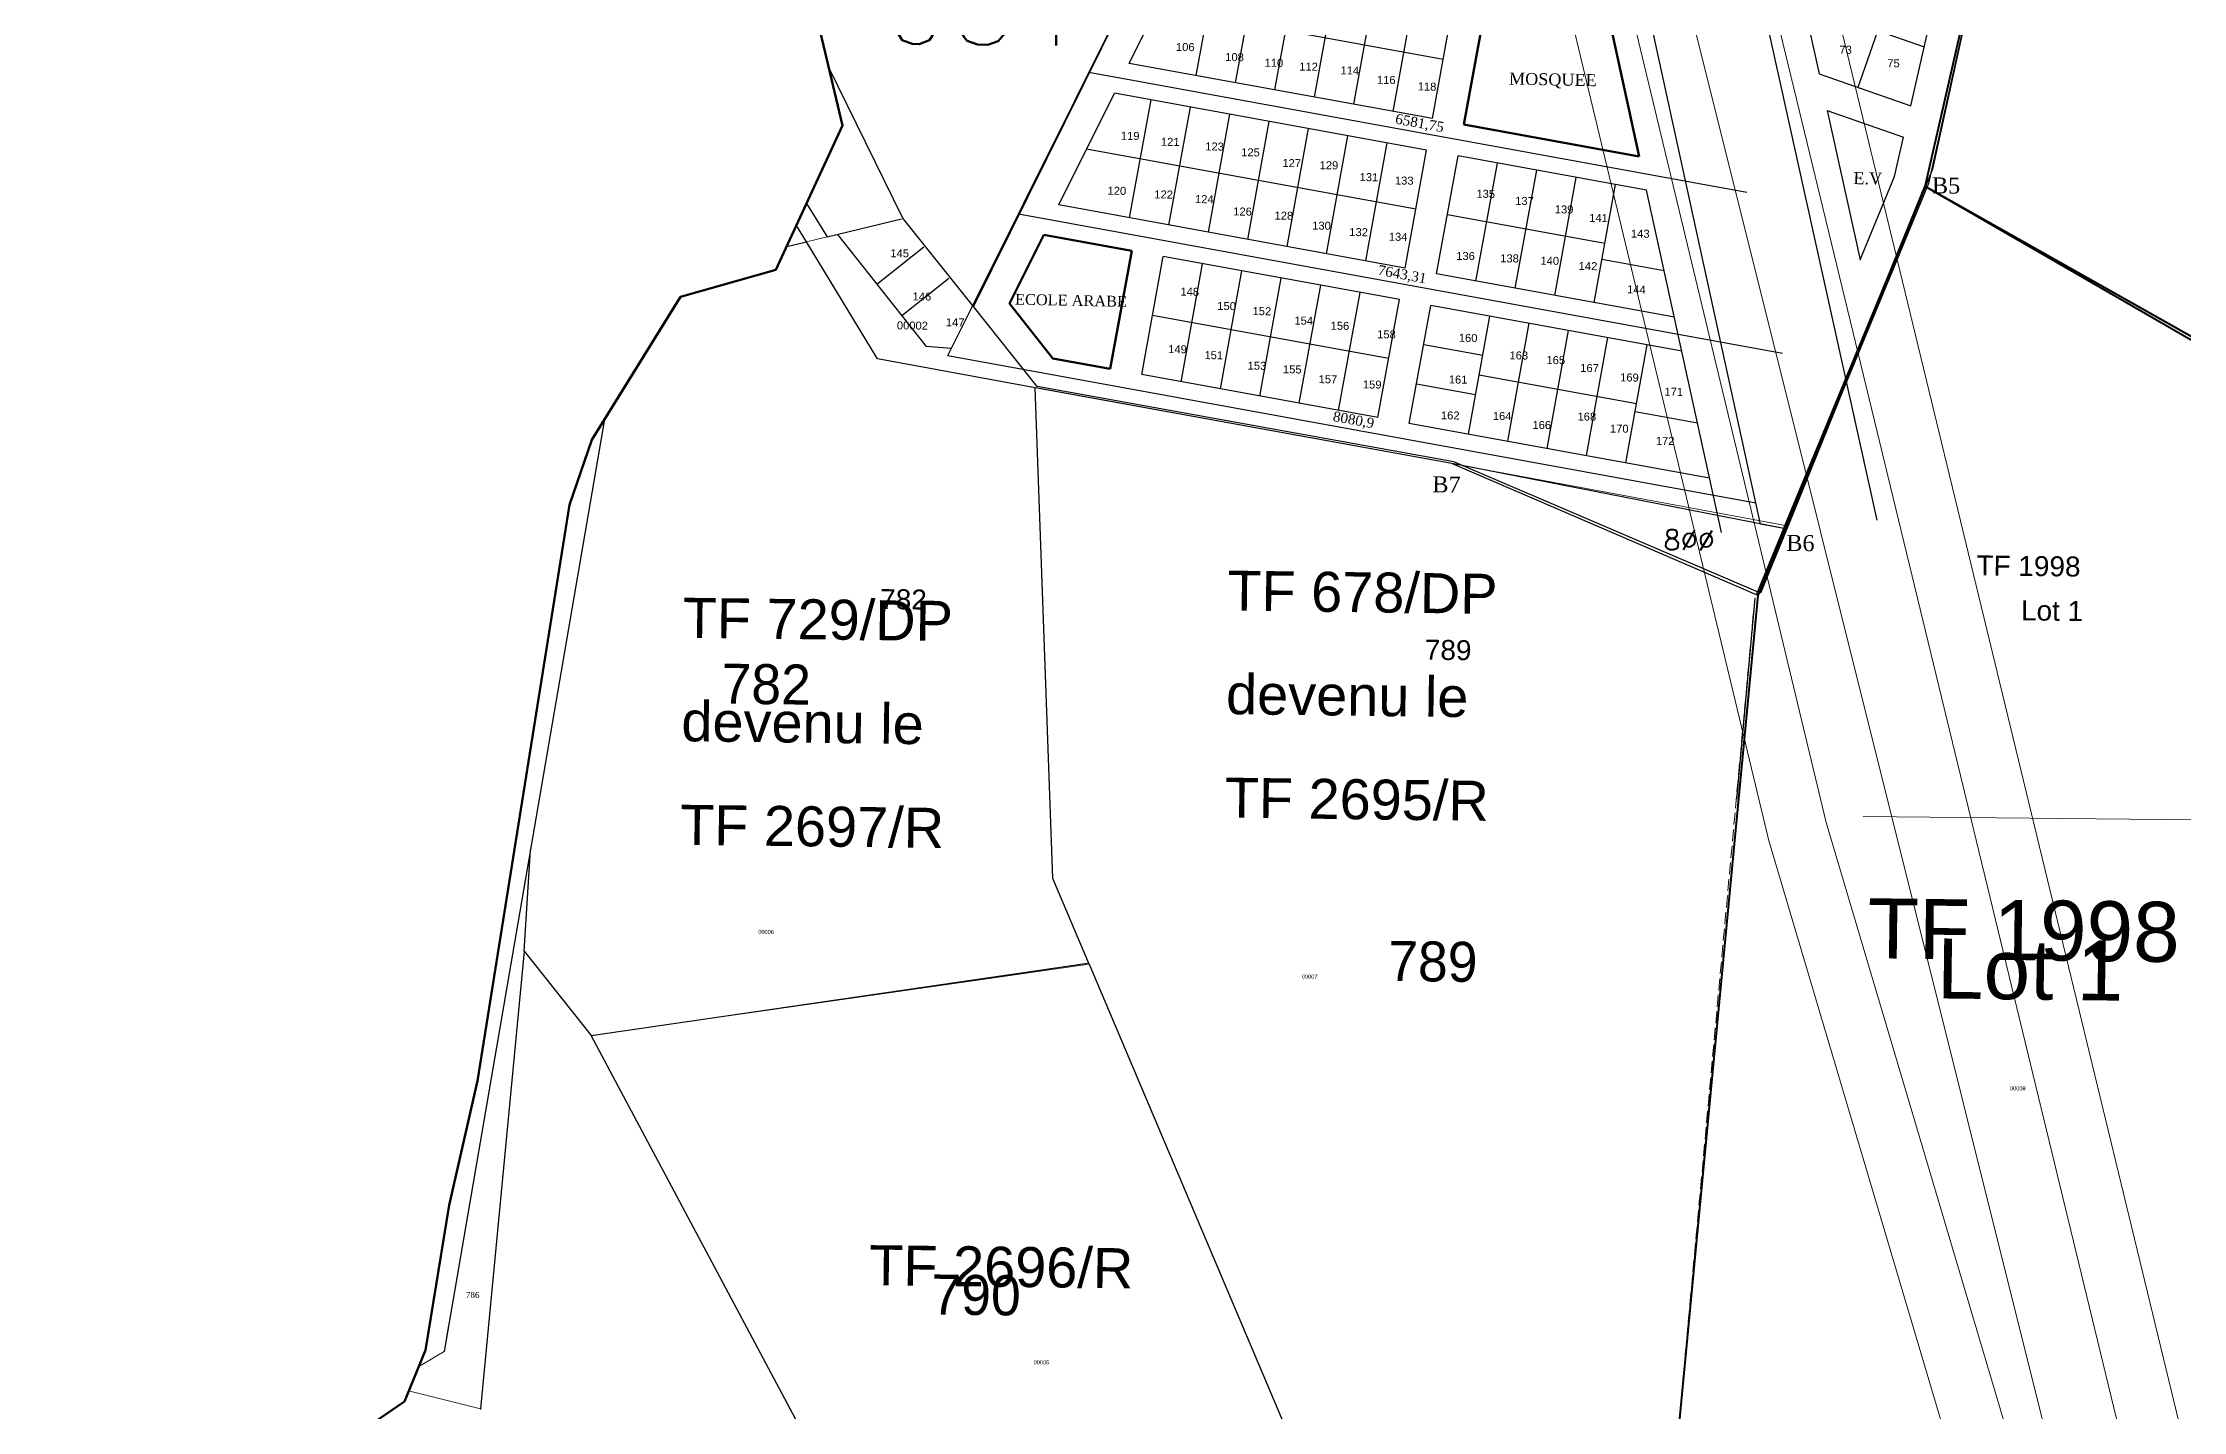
# Model space of a CAD drawing. Header units: metres. Extents: x 251686 to 255059, y 1627526 to 1631912.
# Drawn here: x 251686 to 252221, y 1628741 to 1629083 of the extents above; entities that cross this region are included whole.
import ezdxf
from ezdxf.enums import TextEntityAlignment as Align

# ---------------------------------------------------------------- set-up
doc = ezdxf.new("R2010")
doc.units = ezdxf.units.M
doc.header["$MEASUREMENT"] = 0
doc.linetypes.add('DGN Style 3', pattern=[4.156684, 2.96906, -1.187624])
doc.layers.get('Defpoints').update_dxf_attribs({"lineweight": 0})
for name, color, linetype in [('A_revoir_niveau_0', 7, 'Continuous'), ('historique_numero_parcelle', 7, 'Continuous'), ('limites_sections', 7, 'Continuous'), ('limites_tf', 7, 'Continuous'), ('numero_lot', 7, 'Continuous'), ('numero_parcelle', 7, 'Continuous'), ('toponymie', 7, 'Continuous')]:
    doc.layers.add(name, color=color, linetype=linetype)
for name, color, linetype, lineweight in [('emprise_ht_pik_rufisque', 7, 'Continuous', 0), ('limites_communes_2025', 7, 'Continuous', 0), ('Niveau 2', 7, 'Continuous', 0), ('Numero_TF', 7, 'Continuous', 0), ('Régularisation', 1, 'Continuous', 40), ('SIPRES', 1, 'Continuous', 0)]:
    doc.layers.add(name, color=color, linetype=linetype, lineweight=lineweight)
doc.layers.add('Lignes HT Vectorisées', color=6, linetype='Continuous', lineweight=0, true_color=0xff00ff)
doc.styles.add('ROMANS', font='romans.shx', dxfattribs={"height": 0.2})
doc.styles.get("Standard").update_dxf_attribs({"font": 'txt.shx'})
doc.styles.add('Style-Arial', font='arial.ttf')
doc.styles.add('Style-FANCY', font='times.ttf')
doc.styles.add('Style-Sylfaen', font='sylfaen.ttf')
doc.styles.add('Style-txt', font='txt.shx')
doc.dimstyles.new('ISO-25', dxfattribs={"dimtxt": 50, "dimasz": 96.153846, "dimexe": 48.076923, "dimexo": 24.038462, "dimgap": 24.038462, "dimtad": 1, "dimlfac": 1000, "dimzin": 1, "dimdsep": 46, "dimtxsty": 'Standard', "dimcen": 0.0025, "dimse1": 1, "dimse2": 1, "dimclrd": 256, "dimclre": 256, "dimazin": 3, "dimtfac": 1, "dimtmove": 0, "dimatfit": 3, "dimtzin": 1, "dimlwd": -1, "dimlwe": -1})

# ---------------------------------------------------------------- blocks, each defined once
blk = doc.blocks.new('*D65')
at = {"layer": 'Defpoints', "color": 0, "lineweight": 53, "transparency": 16777216}
for p in [(251947.969244, 1629075.818669), (252112.431727, 1629045.81785), (252112.431727, 1629045.81785)]:
    blk.add_point(p, dxfattribs=at)
at = {"layer": 'Niveau 2', "lineweight": -2, "transparency": 16777216}
blk.add_line((251947.969244, 1629075.818669), (252112.431727, 1629045.81785), dxfattribs=at)
at = {"layer": 'Niveau 2', "color": 0, "lineweight": 13, "transparency": 16777216, "insert": (252030.577924, 1629062.887349), "char_height": 2.499995, "attachment_point": 5, "rotation": 349.66192504, "style": 'Style-Sylfaen'}
blk.add_mtext('6581,75', dxfattribs=at)
blk = doc.blocks.new('_None')
blk = doc.blocks.new('*D69')
at = {"layer": 'Defpoints', "color": 0, "lineweight": 53, "transparency": 16777216}
for p in [(251930.347398, 1629040.406205), (252121.335787, 1629005.5666), (252121.335787, 1629005.5666)]:
    blk.add_point(p, dxfattribs=at)
at = {"layer": 'Niveau 2', "lineweight": -2, "transparency": 16777216}
blk.add_line((251930.347398, 1629040.406205), (252121.335787, 1629005.5666), dxfattribs=at)
at = {"layer": 'Niveau 2', "color": 0, "lineweight": 13, "transparency": 16777216, "insert": (252026.21903, 1629025.055492), "char_height": 2.499995, "attachment_point": 5, "rotation": 349.66192504, "style": 'Style-Sylfaen'}
blk.add_mtext('7643,31', dxfattribs=at)
blk = doc.blocks.new('*D73')
at = {"layer": 'Defpoints', "color": 0, "lineweight": 53, "transparency": 16777216}
for p in [(251912.725551, 1629004.993742), (252114.648254, 1628968.159528), (252114.648254, 1628968.159528)]:
    blk.add_point(p, dxfattribs=at)
at = {"layer": 'Niveau 2', "lineweight": -2, "transparency": 16777216}
blk.add_line((251912.725551, 1629004.993742), (252114.648254, 1628968.159528), dxfattribs=at)
at = {"layer": 'Niveau 2', "color": 0, "lineweight": 13, "transparency": 16777216, "insert": (252014.064023, 1628988.643984), "char_height": 2.499995, "attachment_point": 5, "rotation": 349.66192504, "style": 'Style-Sylfaen'}
blk.add_mtext('8080,9', dxfattribs=at)

msp = doc.modelspace()

# ---------------------------------------------------------------- linework, layer by layer
at = {"layer": 'A_revoir_niveau_0', "color": 7, "linetype": 'Continuous', "lineweight": 0}
for p, q in [((252065.460768, 1629311.925417), (251918.682965, 1629016.986545)), ((251901.524385, 1629039.242316), (251882.933135, 1629076.99874)), ((251882.491976, 1629034.642717), (251901.130072, 1629039.148866)), ((251877.386155, 1629033.41578), (251882.491976, 1629034.642717)), ((251808.32899, 1628881.282543), (251806.801039, 1628855.989747)), ((251780.449625, 1628752.189223), (251786.762022, 1628755.923657)), ((251795.881971, 1628741.537919), (251777.911582, 1628746.040953))]:
    msp.add_line(p, q, dxfattribs=at)
at = {"layer": 'A_revoir_niveau_0', "ltscale": 39.37}
for p, q in [((251918.690683, 1629016.981136), (252065.461042, 1629311.927523)), ((252113.184185, 1629153.532154, 0.999998), (252130.45429, 1629075.461774, 0.999998)), ((252104.634637, 1629145.882555, 0.999998), (252144.914654, 1628963.794709, 0.999998)), ((252115.80651, 1628962.851891, 0.999998), (252076.432033, 1629143.282986, 0.999998)), ((252140.193602, 1629072.057606), (252150.092203, 1629100.377459)), ((252126.644708, 1629092.683182), (252156.742928, 1629082.16299)), ((252153.384675, 1629067.446947), (252160.101181, 1629096.879033)), ((252036.502702, 1629078.982123), (251977.476861, 1629089.749464)), ((252033.810867, 1629064.225662), (251958.016289, 1629078.051912)), ((252130.45429, 1629075.461774), (252153.384675, 1629067.446947)), ((252032.375222, 1629056.35555), (251954.306427, 1629070.596657)), ((252029.683386, 1629041.59909), (251947.350435, 1629056.618054)), ((252087.355038, 1629046.326275), (252040.245334, 1629054.919905)), ((252106.036458, 1628960.719828, 0.999998), (252087.355038, 1629046.326275, 0.999998)), ((252026.991552, 1629026.84263), (251940.394442, 1629042.63945)), ((252076.90406, 1629032.985218), (252037.553499, 1629040.163444)), ((251885.073036, 1629035.255935), (251907.300928, 1629007.208523)), ((251906.718023, 1629032.092422), (251894.963112, 1629022.776522)), ((252025.555906, 1629018.972518), (251966.530065, 1629029.739858)), ((252076.195285, 1629029.099758), (252091.732802, 1629026.265444)), ((251912.929109, 1629024.255202), (251901.174198, 1629014.939302)), ((252094.285687, 1629014.567009), (252034.861664, 1629025.406984)), ((252096.13386, 1629006.097871), (252033.426018, 1629017.536872)), ((252022.864071, 1629004.216056), (251963.838229, 1629014.983397)), ((251913.61132, 1629006.773764), (251907.300928, 1629007.208523)), ((252046.387922, 1629005.007397), (252031.631462, 1629007.699232)), ((252038.702326, 1628977.947387), (251934.56249, 1628996.944305)), ((252020.172235, 1628989.459596), (251961.146394, 1629000.226937)), ((252044.593365, 1628995.169756), (252029.836905, 1628997.861592)), ((252084.841205, 1628992.91035), (252045.490643, 1629000.088576)), ((252100.061227, 1628988.100953), (252084.482293, 1628990.942821)), ((252103.064509, 1628974.338603), (252028.042348, 1628988.023952)), ((252121.619917, 1628961.71374), (252038.702326, 1628977.947387))]:
    msp.add_line(p, q, dxfattribs=at)
at = {"layer": 'A_revoir_niveau_0', "color": 145, "lineweight": 80, "ltscale": 39.37}
for p, q in [((252085.506865, 1629054.795413, 0.999998), (252078.576216, 1629086.55468, 0.999998)), ((252085.506865, 1629054.795413), (252041.680979, 1629062.790018))]:
    msp.add_line(p, q, dxfattribs=at)
at = {"layer": 'A_revoir_niveau_0', "color": 3, "lineweight": 30, "ltscale": 39.37}
for p, q in [((252132.486067, 1629066.277024), (252151.593607, 1629059.598391)), ((252132.486067, 1629066.277024, 0.999998), (252140.746332, 1629028.93608, 0.999998)), ((252149.343118, 1629049.73663), (252151.593607, 1629059.598391)), ((252140.746332, 1629028.93608), (252149.343118, 1629049.73663))]:
    msp.add_line(p, q, dxfattribs=at)
at = {"layer": 'A_revoir_niveau_0', "color": 5, "lineweight": 53, "ltscale": 39.37}
for p, q in [((251958.659952, 1629031.175503), (251936.68458, 1629035.184194)), ((251953.276282, 1629001.662583), (251938.963085, 1629004.273559))]:
    msp.add_line(p, q, dxfattribs=at)
at = {"layer": 'A_revoir_niveau_0', "linetype": 'Continuous', "lineweight": 30, "ltscale": 39.37}
msp.add_line((252038.715062, 1628977.962274), (252115.2821, 1628944.981024), dxfattribs=at)
at = {"layer": 'A_revoir_niveau_0', "ltscale": 39.37, "flags": 128}
for points in [[(252114.791663, 1628945.192279), (252156.993131, 1629047.301812), (252178.493493, 1629141.517535)], [(251958.016289, 1629078.051912), (251971.928273, 1629106.009121)], [(251974.785026, 1629074.993003), (251980.168696, 1629104.505924)], [(251984.622666, 1629073.198446), (251990.006336, 1629102.711367)], [(251994.460307, 1629071.40389), (251999.843977, 1629100.916811)], [(252004.297947, 1629069.609333), (252009.681617, 1629099.122254)], [(252014.135587, 1629067.814776), (252019.519257, 1629097.327697)], [(252023.973227, 1629066.02022), (252029.356897, 1629095.533141)], [(252033.810867, 1629064.225662), (252039.194537, 1629093.738584)], [(251940.394442, 1629042.63945), (251954.306427, 1629070.596657)], [(251958.128069, 1629039.404527), (251963.51174, 1629068.917448)], [(251967.96571, 1629037.609971), (251973.349381, 1629067.122891)], [(251977.80335, 1629035.815413), (251983.187021, 1629065.328335)], [(251987.64099, 1629034.020856), (251993.024661, 1629063.533777)], [(251997.47863, 1629032.2263), (252002.862301, 1629061.73922)], [(252007.31627, 1629030.431743), (252012.699941, 1629059.944664)], [(252017.153912, 1629028.637186), (252022.537582, 1629058.150107)], [(252026.991552, 1629026.84263), (252032.375222, 1629056.35555)], [(252034.861664, 1629025.406984), (252040.245334, 1629054.919905)], [(252044.699304, 1629023.612427), (252050.082974, 1629053.125348)], [(252054.536944, 1629021.817871), (252059.920614, 1629051.330792)], [(252064.374584, 1629020.023314), (252069.758254, 1629049.536235)], [(252074.212225, 1629018.228757), (252079.595895, 1629047.741678)], [(251882.501043, 1629034.639817), (251901.128966, 1629039.146648)], [(251961.146394, 1629000.226937), (251966.530065, 1629029.739858)], [(251970.984034, 1628998.43238), (251976.367705, 1629027.945301)], [(251980.821674, 1628996.637824), (251986.205345, 1629026.150745)], [(251990.659315, 1628994.843267), (251996.042986, 1629024.356188)], [(252000.496955, 1628993.04871), (252005.880626, 1629022.561631)], [(252010.334595, 1628991.254154), (252015.718266, 1629020.767075)], [(252020.172235, 1628989.459596), (252025.555906, 1629018.972518)], [(252028.042348, 1628988.023952), (252033.426018, 1629017.536872)], [(251912.725551, 1629004.993742), (251918.692496, 1629016.984781)], [(252042.798809, 1628985.332116), (252048.182479, 1629014.845037)], [(252052.636449, 1628983.537559), (252058.020119, 1629013.05048)], [(252062.474089, 1628981.743003), (252067.857759, 1629011.255924)], [(252072.311729, 1628979.948446), (252077.695399, 1629009.461367)], [(252082.14937, 1628978.153888), (252087.53304, 1629007.66681)]]:
    msp.add_lwpolyline(points, dxfattribs=at)
at = {"layer": 'A_revoir_niveau_0', "color": 145, "lineweight": 80, "ltscale": 39.37, "flags": 128}
msp.add_lwpolyline([(252041.680979, 1629062.790018), (252047.064649, 1629092.302938)], dxfattribs=at)
at = {"layer": 'A_revoir_niveau_0', "color": 5, "lineweight": 53, "ltscale": 39.37, "flags": 128}
for points in [[(251938.963085, 1629004.273559), (251928.11789, 1629017.968767), (251936.68458, 1629035.184194)], [(251953.276282, 1629001.662583), (251958.659952, 1629031.175503)]]:
    msp.add_lwpolyline(points, dxfattribs=at)
at = {"layer": 'A_revoir_niveau_0', "lineweight": 30, "ltscale": 39.37, "elevation": 0.999998, "flags": 128}
msp.add_lwpolyline([(252137.09313, 1628999.152305), (252121.619917, 1628961.71374), (252115.80651, 1628962.851891)], dxfattribs=at)
at = {"layer": 'A_revoir_niveau_0', "color": 3, "linetype": 'Continuous', "lineweight": 0}
for p in [(251808.32899, 1628881.282543), (251806.801039, 1628855.989747), (251795.881971, 1628741.537919)]:
    msp.add_point(p, dxfattribs=at)
at = {"layer": 'emprise_ht_pik_rufisque', "color": 1}
for p, q in [((252094.964515, 1629255.988871), (252229.491499, 1628700.980519)), ((252117.649241, 1628884.720193), (252045.756161, 1629184.27809)), ((252117.854242, 1628883.955531), (252117.649241, 1628884.720193)), ((252223.734912, 1628526.963094), (252117.854242, 1628883.955531))]:
    msp.add_line(p, q, dxfattribs=at)
at = {"layer": 'Lignes HT Vectorisées', "color": 5, "flags": 128}
for points in [[(252238.115739, 1628531.228315), (252214.913615, 1628697.447025), (252080.387979, 1629252.449823), (251995.557045, 1629601.269482), (251992.869907, 1629612.343748)], [(252238.115739, 1628531.228315), (252059.36813, 1629247.340191), (251986.870997, 1629536.051196), (251976.572318, 1629577.488551)], [(252238.115739, 1628531.228315), (252132.235069, 1628888.220752), (252060.34199, 1629187.778649)]]:
    msp.add_lwpolyline(points, dxfattribs=at)
at = {"layer": 'limites_communes_2025', "color": 3, "lineweight": 80, "flags": 128}
msp.add_lwpolyline([(253108.75, 1628096.25), (252786.25, 1628193.75), (252508.75, 1628291.25), (252343.75, 1628343.75), (252208.75, 1628411.25), (252013.75, 1628448.75), (251686.4615, 1628545.0113), (251734.5836, 1628652.3234), (251750.4586, 1628725.3485), (251776.8362, 1628743.4359), (251782.106, 1628756.2017), (251788.0115, 1628792.4782), (251795.0979, 1628823.5764), (251818.1167, 1628967.6423), (251823.673, 1628983.9143), (251845.898, 1629019.6331), (251869.7106, 1629026.38), (251886.3794, 1629062.4957), (251876.8544, 1629102.5801)], dxfattribs=at)
at = {"layer": 'limites_sections', "color": 112, "linetype": 'Continuous', "lineweight": 40, "flags": 128}
for points in [[(251919.612683, 1629455.670577), (252081.425928, 1629801.736029), (252284.018128, 1629684.534125), (252527.008235, 1629543.961569), (252770.730849, 1629406.43238), (252730.690705, 1629319.388588), (252715.532147, 1629273.912915), (252709.800196, 1629256.717058), (252715.022823, 1628988.622184), (252674.257536, 1628915.953628), (252495.086357, 1628927.313682), (252429.920946, 1628946.766764), (252389.117958, 1628940.418995), (252306.553663, 1628962.878275), (252156.980404, 1629047.271017), (252178.396389, 1629141.09202), (252230.210237, 1629282.120645), (252157.354471, 1629307.562382), (251996.658236, 1629315.195618), (252037.721959, 1629398.928058), (251919.612683, 1629455.670577)], [(252721.721864, 1628619.437822), (252753.241864, 1628623.321822), (252724.250426, 1628275.006531), (252670.715386, 1628292.089523), (252580.662046, 1628324.662008), (252041.292027, 1628533.926516), (252075.316041, 1628631.877881), (252090.835733, 1628688.257312), (252115.26328, 1628944.950622), (252156.993131, 1629047.301812), (252306.553663, 1628962.878275), (252389.117958, 1628940.418995), (252429.920946, 1628946.766764), (252495.086357, 1628927.313682), (252674.257536, 1628915.953628), (252655.492526, 1628879.661683), (252709.972275, 1628836.08889), (252707.872864, 1628693.966822), (252721.721864, 1628619.437822)]]:
    msp.add_lwpolyline(points, close=True, dxfattribs=at)
at = {"layer": 'limites_tf', "color": 5, "linetype": 'Continuous', "lineweight": 30}
for p, q in [((251919.071392, 1629017.220874), (252065.240945, 1629312.461663)), ((252178.629465, 1629142.281133), (252158.799779, 1629051.594904)), ((252158.799779, 1629051.594904), (252122.979326, 1628963.066609)), ((251877.382193, 1629043.00177), (251882.491976, 1629034.642717)), ((251872.406607, 1629032.221344), (251877.385168, 1629033.416793)), ((251877.386167, 1629033.41678), (251874.863185, 1629037.543924)), ((251895.130071, 1629004.1715), (251877.385168, 1629033.416793)), ((251934.982085, 1628997.21263), (251919.071392, 1629017.220874)), ((251934.552382, 1628996.945547), (251895.130071, 1629004.1715)), ((252039.170493, 1628978.4271), (251934.982085, 1628997.21263)), ((252115.799772, 1628945.590302), (252039.170493, 1628978.4271)), ((252122.979326, 1628963.066609), (252115.799772, 1628945.590302)), ((251806.801039, 1628855.989747), (251808.331606, 1628881.331514)), ((251806.801039, 1628855.989747), (251795.881971, 1628741.537919))]:
    msp.add_line(p, q, dxfattribs=at)
at = {"layer": 'limites_tf', "color": 2, "linetype": 'Continuous', "lineweight": 30}
for p, q in [((252178.498265, 1629141.511528), (252157.851736, 1629048.013591)), ((252157.851736, 1629048.013591), (252115.26328, 1628944.950622))]:
    msp.add_line(p, q, dxfattribs=at)
at = {"layer": 'limites_tf', "linetype": 'Continuous', "lineweight": 30, "ltscale": 39.37}
for p, q in [((252114.791663, 1628945.192279), (252156.993131, 1629047.301812)), ((252156.993131, 1629047.301812), (252306.568967, 1628962.942027)), ((252114.402998, 1628944.251863), (252109.796979, 1628894.02848))]:
    msp.add_line(p, q, dxfattribs=at)
at = {"layer": 'limites_tf', "color": 1, "linetype": 'Continuous', "lineweight": 30}
for p, q in [((252121.604031, 1628961.682265), (252156.992253, 1629047.264332)), ((252156.992253, 1629047.264332), (252306.553663, 1628962.878275))]:
    msp.add_line(p, q, dxfattribs=at)
at = {"layer": 'limites_tf', "color": 5, "linetype": 'Continuous', "lineweight": 30, "ltscale": 10}
for p, q in [((251938.95006, 1628874.180593), (251934.552382, 1628996.945547)), ((251826.856415, 1628989.03051), (251786.762022, 1628755.923657)), ((251948.011415, 1628852.745035), (251938.95006, 1628874.180593))]:
    msp.add_line(p, q, dxfattribs=at)
at = {"layer": 'limites_tf', "color": 5, "lineweight": 30}
msp.add_line((251806.801039, 1628855.989747), (251823.557945, 1628834.947517), dxfattribs=at)
at = {"layer": 'limites_tf', "color": 5, "linetype": 'Continuous', "lineweight": 30, "flags": 128}
for points in [[(252065.240945, 1629312.461663), (251919.071392, 1629017.220874), (251901.472855, 1629039.346967), (251882.933135, 1629076.99874)], [(251948.011415, 1628852.745035), (252004.324853, 1628719.766899), (252003.928906, 1628720.0919), (251944.943449, 1628681.830093), (251898.192846, 1628694.808587), (251823.557945, 1628834.947517), (251947.626538, 1628853.044109)]]:
    msp.add_lwpolyline(points, dxfattribs=at)
at = {"layer": 'limites_tf', "color": 7, "linetype": 'Continuous', "lineweight": 40, "flags": 128}
msp.add_lwpolyline([(252587.203627, 1628384.955986), (252047.260273, 1628551.108434), (252090.835733, 1628688.257312), (252115.26328, 1628944.950622), (252157.037261, 1629047.238937), (252306.010258, 1628961.218851), (252389.826661, 1628938.995359), (252429.920946, 1628946.766764), (252450.373841, 1628931.748567), (252504.764121, 1628866.026622), (252568.762691, 1628890.327617), (252635.739577, 1628895.467016), (252710.021141, 1628836.054654), (252708.137677, 1628692.541722), (252587.203627, 1628384.955986)], close=True, dxfattribs=at)
at = {"layer": 'limites_tf', "color": 5, "linetype": 'DGN Style 3', "lineweight": 0, "flags": 128}
msp.add_lwpolyline([(252208.804352, 1628691.38516), (252208.181883, 1628707.904287), (252248.626207, 1628785.982226), (252306.553663, 1628962.878275), (252156.992253, 1629047.264332), (252121.604031, 1628961.682265), (252114.38405, 1628944.221613), (252092.360581, 1628704.549437), (252208.774606, 1628691.405536), (252208.775335, 1628691.388441), (252208.804352, 1628691.38516)], close=True, dxfattribs=at)
at = {"layer": 'Régularisation', "color": 1, "linetype": 'Continuous', "lineweight": 13}
msp.add_line((252141.49242, 1628889.70312), (252224.681853, 1628888.829172), dxfattribs=at)
at = {"layer": 'SIPRES', "color": 1, "linetype": 'Continuous', "lineweight": 13, "ltscale": 10}
for p, q in [((252065.460768, 1629311.925417), (251918.682965, 1629016.986545)), ((251934.552382, 1628996.945547), (252038.701847, 1628977.945301)), ((251826.856265, 1628989.030269), (251808.331606, 1628881.331514)), ((252038.701847, 1628977.945301), (252122.483261, 1628962.411274)), ((252038.701847, 1628977.945301), (252115.26328, 1628944.950622)), ((252122.483261, 1628962.411274), (252115.26328, 1628944.950622)), ((251808.332606, 1628881.331502), (251786.762022, 1628755.923657)), ((251806.801039, 1628855.989747), (251808.331606, 1628881.331514)), ((251808.32899, 1628881.282543), (251806.801039, 1628855.989747)), ((251823.557945, 1628834.947517), (251948.011415, 1628852.745035)), ((251948.011415, 1628852.745035), (252004.324853, 1628719.766899))]:
    msp.add_line(p, q, dxfattribs=at)
at = {"layer": 'SIPRES', "color": 1, "lineweight": 13}
for p, q in [((251806.801039, 1628855.989747), (251795.881971, 1628741.537919)), ((251823.557945, 1628834.947517), (251898.192846, 1628694.808587))]:
    msp.add_line(p, q, dxfattribs=at)
at = {"layer": 'SIPRES', "color": 1, "lineweight": 0}
for p, q in [((251787.879771, 1628762.422124), (251786.762022, 1628755.923657)), ((251786.762022, 1628755.923657), (251780.449694, 1628752.18939)), ((251797.390876, 1628757.357207), (251796.609863, 1628749.164375)), ((251795.881971, 1628741.537919), (251777.911582, 1628746.040953))]:
    msp.add_line(p, q, dxfattribs=at)
at = {"layer": 'SIPRES', "color": 1, "linetype": 'Continuous', "lineweight": 13, "ltscale": 10}
msp.add_point((251808.32899, 1628881.282543), dxfattribs=at)
msp.add_point((251808.32899, 1628881.282543), dxfattribs=at)
at = {"layer": 'SIPRES', "color": 1, "lineweight": 13}
msp.add_point((251806.801039, 1628855.989747), dxfattribs=at)
msp.add_point((251806.801039, 1628855.989747), dxfattribs=at)
at = {"layer": 'SIPRES', "color": 1, "lineweight": 0}
for p in [(251786.762022, 1628755.923657), (251786.762022, 1628755.923657), (251795.881971, 1628741.537919), (251795.881971, 1628741.537919)]:
    msp.add_point(p, dxfattribs=at)

# ---------------------------------------------------------------- texts
at = {"layer": 'historique_numero_parcelle', "color": 7, "linetype": 'Continuous', "lineweight": 0, "insert": (252178.204293, 1628822.234238), "char_height": 1, "attachment_point": 1, "rotation": 359.23249986, "line_spacing_factor": 0.6}
msp.add_mtext('\\fArial|b0|i0|c00|p39;00008', dxfattribs=at)
at = {"layer": 'limites_sections', "color": 3, "lineweight": 30, "style": 'Style-txt'}
msp.add_text('031', height=19.99996, rotation=359.3742, dxfattribs=at).set_placement((251921.905192, 1629092.712644), align=Align.MIDDLE_CENTER)
at = {"layer": 'numero_lot', "color": 7, "lineweight": 0, "char_height": 2, "attachment_point": 1, "rotation": 359.28997237, "line_spacing_factor": 0.72}
for s, insert in [('\\fArial|b0|i0|c00|p39;106', (251969.716192, 1629083.166662)), ('\\fArial|b0|i0|c00|p39;73', (252135.556896, 1629082.486958)), ('\\fArial|b0|i0|c00|p39;108', (251982.035175, 1629080.646176)), ('\\fArial|b0|i0|c00|p39;110', (251991.873912, 1629079.219028)), ('\\fArial|b0|i0|c00|p39;112', (252000.530849, 1629078.253726)), ('\\fArial|b0|i0|c00|p39;114', (252010.850512, 1629077.304091)), ('\\fArial|b0|i0|c00|p39;75', (252147.533367, 1629079.096457)), ('\\fArial|b0|i0|c00|p39;116', (252019.965224, 1629074.948164)), ('\\fArial|b0|i0|c00|p39;118', (252030.157287, 1629073.284631)), ('\\fArial|b0|i0|c00|p39;119', (251955.94036, 1629060.953138)), ('\\fArial|b0|i0|c00|p39;121', (251965.964767, 1629059.451739)), ('\\fArial|b0|i0|c00|p39;123', (251977.042675, 1629058.291688)), ('\\fArial|b0|i0|c00|p39;125', (251986.018335, 1629056.832481)), ('\\fArial|b0|i0|c00|p39;127', (251996.327791, 1629054.141734)), ('\\fArial|b0|i0|c00|p39;129', (252005.614584, 1629053.597671)), ('\\fArial|b0|i0|c00|p39;131', (252015.620751, 1629050.624403)), ('\\fArial|b0|i0|c00|p39;133', (252024.453959, 1629049.766063)), ('\\fArial|b0|i0|c00|p39;120', (251952.622279, 1629047.213175)), ('\\fArial|b0|i0|c00|p39;122', (251964.302731, 1629046.292124)), ('\\fArial|b0|i0|c00|p39;124', (251974.481083, 1629045.117564)), ('\\fArial|b0|i0|c00|p39;135', (252044.822154, 1629046.45364)), ('\\fArial|b0|i0|c00|p39;137', (252054.499124, 1629044.679131)), ('\\fArial|b0|i0|c00|p39;126', (251984.036073, 1629042.024)), ('\\fArial|b0|i0|c00|p39;128', (251994.366218, 1629041.00264)), ('\\fArial|b0|i0|c00|p39;139', (252064.408269, 1629042.550727)), ('\\fArial|b0|i0|c00|p39;141', (252073.016237, 1629040.414562)), ('\\fArial|b0|i0|c00|p39;130', (252003.778526, 1629038.491366)), ('\\fArial|b0|i0|c00|p39;132', (252013.052053, 1629036.876923)), ('\\fArial|b0|i0|c00|p39;134', (252022.930659, 1629035.706078)), ('\\fArial|b0|i0|c00|p39;143', (252083.457466, 1629036.48904)), ('\\fArial|b0|i0|c00|p39;145', (251898.329999, 1629031.589548)), ('\\fArial|b0|i0|c00|p39;136', (252039.780056, 1629030.910413)), ('\\fArial|b0|i0|c00|p39;138', (252050.772616, 1629030.306758)), ('\\fArial|b0|i0|c00|p39;140', (252060.819037, 1629029.711287)), ('\\fArial|b0|i0|c00|p39;142', (252070.383263, 1629028.383489)), ('\\fArial|b0|i0|c00|p39;146', (251903.899154, 1629020.779733)), ('\\fArial|b0|i0|c00|p39;148', (251970.841607, 1629021.966704)), ('\\fArial|b0|i0|c00|p39;150', (251980.050055, 1629018.394378)), ('\\fArial|b0|i0|c00|p39;144', (252082.487306, 1629022.542253)), ('\\fArial|b0|i0|c00|p39;147', (251912.205855, 1629014.305196)), ('\\fArial|b0|i0|c00|p39;152', (251988.869825, 1629017.10616)), ('\\fArial|b0|i0|c00|p39;154', (251999.325684, 1629014.748848)), ('\\fArial|b0|i0|c00|p39;156', (252008.380883, 1629013.445325)), ('\\fArial|b0|i0|c00|p39;149', (251967.781885, 1629007.600681)), ('\\fArial|b0|i0|c00|p39;158', (252020.017534, 1629011.305271)), ('\\fArial|b0|i0|c00|p39;160', (252040.433601, 1629010.4235)), ('\\fArial|b0|i0|c00|p39;151', (251976.834498, 1629006.088303)), ('\\fArial|b0|i0|c00|p39;153', (251987.640507, 1629003.466449)), ('\\fArial|b0|i0|c00|p39;155', (251996.464872, 1629002.549013)), ('\\fArial|b0|i0|c00|p39;163', (252053.085709, 1629006.032838)), ('\\fArial|b0|i0|c00|p39;165', (252062.336346, 1629004.860175)), ('\\fArial|b0|i0|c00|p39;167', (252070.783117, 1629002.903956)), ('\\fArial|b0|i0|c00|p39;157', (252005.387871, 1629000.084134)), ('\\fArial|b0|i0|c00|p39;159', (252016.44555, 1628998.757566)), ('\\fArial|b0|i0|c00|p39;161', (252037.922015, 1629000.004858)), ('\\fArial|b0|i0|c00|p39;169', (252080.746209, 1629000.524888)), ('\\fArial|b0|i0|c00|p39;171', (252091.820113, 1628996.949958)), ('\\fArial|b0|i0|c00|p39;162', (252035.957835, 1628991.035987)), ('\\fArial|b0|i0|c00|p39;164', (252048.927083, 1628990.875266)), ('\\fArial|b0|i0|c00|p39;168', (252070.103002, 1628990.745098)), ('\\fArial|b0|i0|c00|p39;166', (252058.826306, 1628988.63654)), ('\\fArial|b0|i0|c00|p39;170', (252078.205192, 1628987.731363)), ('\\fArial|b0|i0|c00|p39;172', (252089.682425, 1628984.660985))]:
    msp.add_mtext(s, dxfattribs=dict(at, insert=insert))
at = {"layer": 'numero_parcelle', "color": 5, "lineweight": 0, "attachment_point": 1, "rotation": 359.23249986, "line_spacing_factor": 0.6}
for s, insert, char_height in [('\\fArial|b0|i0|c00|p39;00002', (251899.956602, 1629013.54478), 2), ('\\fArial|b0|i0|c00|p39;00006', (251865.321541, 1628861.382694), 1), ('\\fArial|b0|i0|c00|p39;00007', (252001.196462, 1628850.176079), 1), ('\\fArial|b0|i0|c00|p39;00005', (251934.147379, 1628753.723719), 1)]:
    msp.add_mtext(s, dxfattribs=dict(at, insert=insert, char_height=char_height))
at = {"layer": 'numero_tf', "lineweight": 30, "style": 'Style-Arial'}
for s, p in [('TF 1998', (252169.781246, 1628950.015645)), ('   Lot 1', (252175.096297, 1628938.838576))]:
    msp.add_text(s, height=4.99999, rotation=359.29, dxfattribs=at).set_placement(p)
at = {"layer": 'numero_tf', "lineweight": 13, "style": 'Style-Arial'}
for s, p in [('782', (251901.606854, 1628944.009365)), ('789', (252037.75732, 1628931.351715))]:
    msp.add_text(s, height=4.99999, rotation=359.29, dxfattribs=at).set_placement(p, align=Align.MIDDLE_CENTER)
at = {"layer": 'numero_tf', "color": 4, "linetype": 'Continuous', "lineweight": 0, "rotation": 359.28000225, "style": 'Style-Arial'}
for s, insert, char_height, attachment_point, line_spacing_factor in [('TF 678/DP \\P\\Pdevenu le \\P\\PTF 2695/R', (251982.627754, 1628951.205065), 10, 1, 0.776524), ('TF 729/DP \\P\\Pdevenu le \\P\\PTF 2697/R', (251846.480687, 1628944.425478), 10, 1, 0.776524), ('TF 1998\\P   Lot 1\\P  \\P', (252142.255366, 1628834.400816), 15, 7, 0.393064), ('\\PTF 2696/R', (251893.273243, 1628795.459637), 10, 1, 0.776524)]:
    msp.add_mtext(s, dxfattribs=dict(at, insert=insert, char_height=char_height, attachment_point=attachment_point, line_spacing_factor=line_spacing_factor))
at = {"layer": 'SIPRES', "color": 1, "linetype": 'Continuous', "lineweight": 13, "attachment_point": 5, "rotation": 359.28000225, "line_spacing_factor": 0.6}
for s, insert, char_height, style in [('8%%c%%c', (252098.003392, 1628958.835273), 5, 'ROMANS'), ('8%%c%%c', (252098.003392, 1628958.835273), 5, 'ROMANS'), ('\\FFANCY;782', (251867.298038, 1628922.730142), 10.000002, 'Style-FANCY'), ('\\FFANCY;789', (252033.929823, 1628853.386766), 10.000002, 'Style-FANCY'), ('\\FFANCY;790', (251919.756689, 1628769.977884), 10.000002, 'Style-FANCY')]:
    msp.add_mtext(s, dxfattribs=dict(at, insert=insert, char_height=char_height, style=style))
at = {"layer": 'toponymie', "color": 52, "linetype": 'Continuous', "lineweight": 13, "style": 'Style-FANCY'}
msp.add_text('786', height=1.5, rotation=359.28, dxfattribs=at).set_placement((251792.212041, 1628769.318984))
at = {"layer": 'toponymie', "color": 0, "linetype": 'Continuous', "lineweight": 13, "char_height": 2.999994, "attachment_point": 1, "rotation": 358.83383592}
for s, insert in [('\\fTimes New Roman|b0|i0|c00|p23;MOSQUEE', (252053.004185, 1629075.767697)), ('\\fTimes New Roman|b0|i0|c00|p23;E.V', (252139.079909, 1629050.860477))]:
    msp.add_mtext(s, dxfattribs=dict(at, insert=insert))
at = {"layer": 'toponymie', "lineweight": 30, "char_height": 3.999992, "attachment_point": 7, "rotation": 359.28997237, "line_spacing_factor": 0.6}
for s, insert in [('\\fSylfaen|b0|i0|c00|p23;B5', (252158.666977, 1629045.485346, -0.999998)), ('\\fSylfaen|b0|i0|c00|p23;B7', (252033.784827, 1628970.765361, -0.999998)), ('\\fSylfaen|b0|i0|c00|p23;B6', (252122.263621, 1628956.077711, -0.999998))]:
    msp.add_mtext(s, dxfattribs=dict(at, insert=insert))
at = {"layer": 'toponymie', "color": 0, "insert": (251929.461659, 1629017.686996), "char_height": 2.699995, "attachment_point": 7, "rotation": 358.83383592, "line_spacing_factor": 0.6}
msp.add_mtext('\\fSylfaen|b0|i0|c00|p23;ECOLE ARABE', dxfattribs=at)

# ---------------------------------------------------------------- dimensions: what is measured, and where the dimension line sits
at = {"layer": 'A_revoir_niveau_0', "lineweight": 13}
for base, p1, p2, picture, middle in [((252112.431727, 1629045.81785), (251947.969244, 1629075.818669), (252112.431727, 1629045.81785), '*D65', (252030.577924, 1629062.887349)), ((252121.335787, 1629005.5666), (251930.347398, 1629040.406205), (252121.335787, 1629005.5666), '*D69', (252026.21903, 1629025.055492)), ((252114.648254, 1628968.159528), (251912.725551, 1629004.993742), (252114.648254, 1628968.159528), '*D73', (252014.064023, 1628988.643984))]:
    dim = msp.add_linear_dim(base=base, p1=p1, p2=p2, angle=349.661923, dimstyle='ISO-25', override={"dimtxt": 2.499995, "dimasz": 2.499995, "dimexe": 1.249998, "dimexo": 0.624999, "dimgap": 0.624999, "dimlfac": 39.370079, "dimzin": 8, "dimdsep": 44, "dimtxsty": 'Style-Sylfaen', "dimblk": 'None', "dimcen": 2.499995, "dimtzin": 8, "dimlwd": -2}, dxfattribs=at)
    dim.commit()
    dim.dimension.update_dxf_attribs({"geometry": picture, "text_midpoint": middle})

doc.saveas('drawing.dxf')
